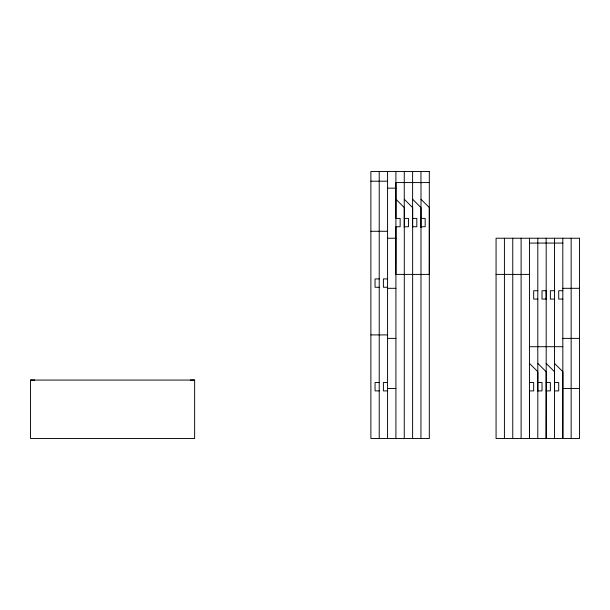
<?xml version="1.0" encoding="UTF-8"?>
<svg xmlns="http://www.w3.org/2000/svg" width="610" height="610" viewBox="0 0 610 610"><rect width="100%" height="100%" fill="white"/><g stroke="black" fill="none" stroke-linecap="round" stroke-linejoin="round"><path stroke-width="0.91" d="M537.799 438.537L537.845 371.764L529.503 363.423M554.49 438.537L554.536 371.764L546.194 363.423M370.88 181.2L387.571 181.2M429.349 182.573L395.966 182.573L395.966 218.41L400.137 218.41L400.137 226.752L395.966 226.752L395.913 274.401L429.303 274.401L429.349 207.629L420.999 199.279M387.571 188.154L395.913 188.154M404.308 218.41L408.479 218.41L408.479 226.752L404.308 226.752M412.657 218.41L416.828 218.41L416.828 226.752L412.657 226.752M420.999 226.752L425.178 226.752L425.178 218.41L420.999 218.41L420.999 182.573M370.88 231.274L387.571 231.274M387.571 238.228L395.913 238.228M529.503 243.077L562.885 243.077M496.067 274.401L529.449 274.401M379.222 278.915L375.051 278.915L375.051 287.264L379.222 287.264M387.571 278.915L383.4 278.915L383.4 287.264L387.571 287.264M387.571 288.309L395.913 288.309M562.809 288.309L579.5 288.309M537.845 290.718L533.674 290.718L533.674 299.068L537.845 299.068M546.194 290.718L542.023 290.718L542.023 299.068L546.194 299.068M554.536 290.718L550.365 290.718L550.365 299.068L554.536 299.068M562.885 290.718L558.714 290.718L558.714 299.068L562.885 299.068M370.88 334.905L387.571 334.905M387.571 338.382L395.913 338.382M562.809 338.382L579.5 338.382M529.503 346.709L562.885 346.709M30.5 380.068L194.636 380.068M379.222 382.546L375.051 382.546L375.051 390.896L379.222 390.896M387.571 382.546L383.4 382.546L383.4 390.896L387.571 390.896M529.503 382.546L533.674 382.546L533.674 390.896L529.503 390.896L529.449 438.537L529.449 238.228M537.845 382.546L542.023 382.546L542.023 390.896L537.845 390.896M554.536 382.546L558.714 382.546L558.714 390.896L554.536 390.896M387.571 388.463L395.913 388.463M562.809 388.463L579.5 388.463M412.657 199.279L420.999 207.629L420.953 438.537M404.308 199.279L412.657 207.629L412.612 438.537M395.966 199.279L404.308 207.629L404.262 438.537M554.536 363.423L562.885 371.764L562.839 438.537L562.809 238.228M537.845 363.423L546.194 371.764L546.148 438.537L546.194 390.896L550.365 390.896L550.365 382.546L546.194 382.546L546.194 243.077M571.151 238.228L571.151 438.537M554.49 238.228L554.49 391.071M546.148 238.228L546.148 242.978M546.148 290.444L546.148 298.984M546.148 382.531L546.148 391.071M537.799 238.228L537.799 391.071M521.108 238.228L521.108 438.537M512.758 238.228L512.758 438.537M504.417 238.228L504.417 438.537M420.953 171.463L420.953 182.87M420.953 218.037L420.953 227.538M412.612 171.463L412.612 227.538M404.262 171.463L404.262 227.538M395.913 171.463L395.913 438.537M387.571 171.463L387.571 438.537M379.222 171.463L379.222 438.537M190.465 380.068L194.636 380.022L194.636 438.537L30.5 438.491L30.5 380.022L34.671 380.068M429.303 171.463L370.88 171.463L370.88 438.537L429.303 438.537L429.303 171.463M579.5 238.228L496.067 238.228L496.067 438.537L579.5 438.537L579.5 238.228"/></g></svg>
